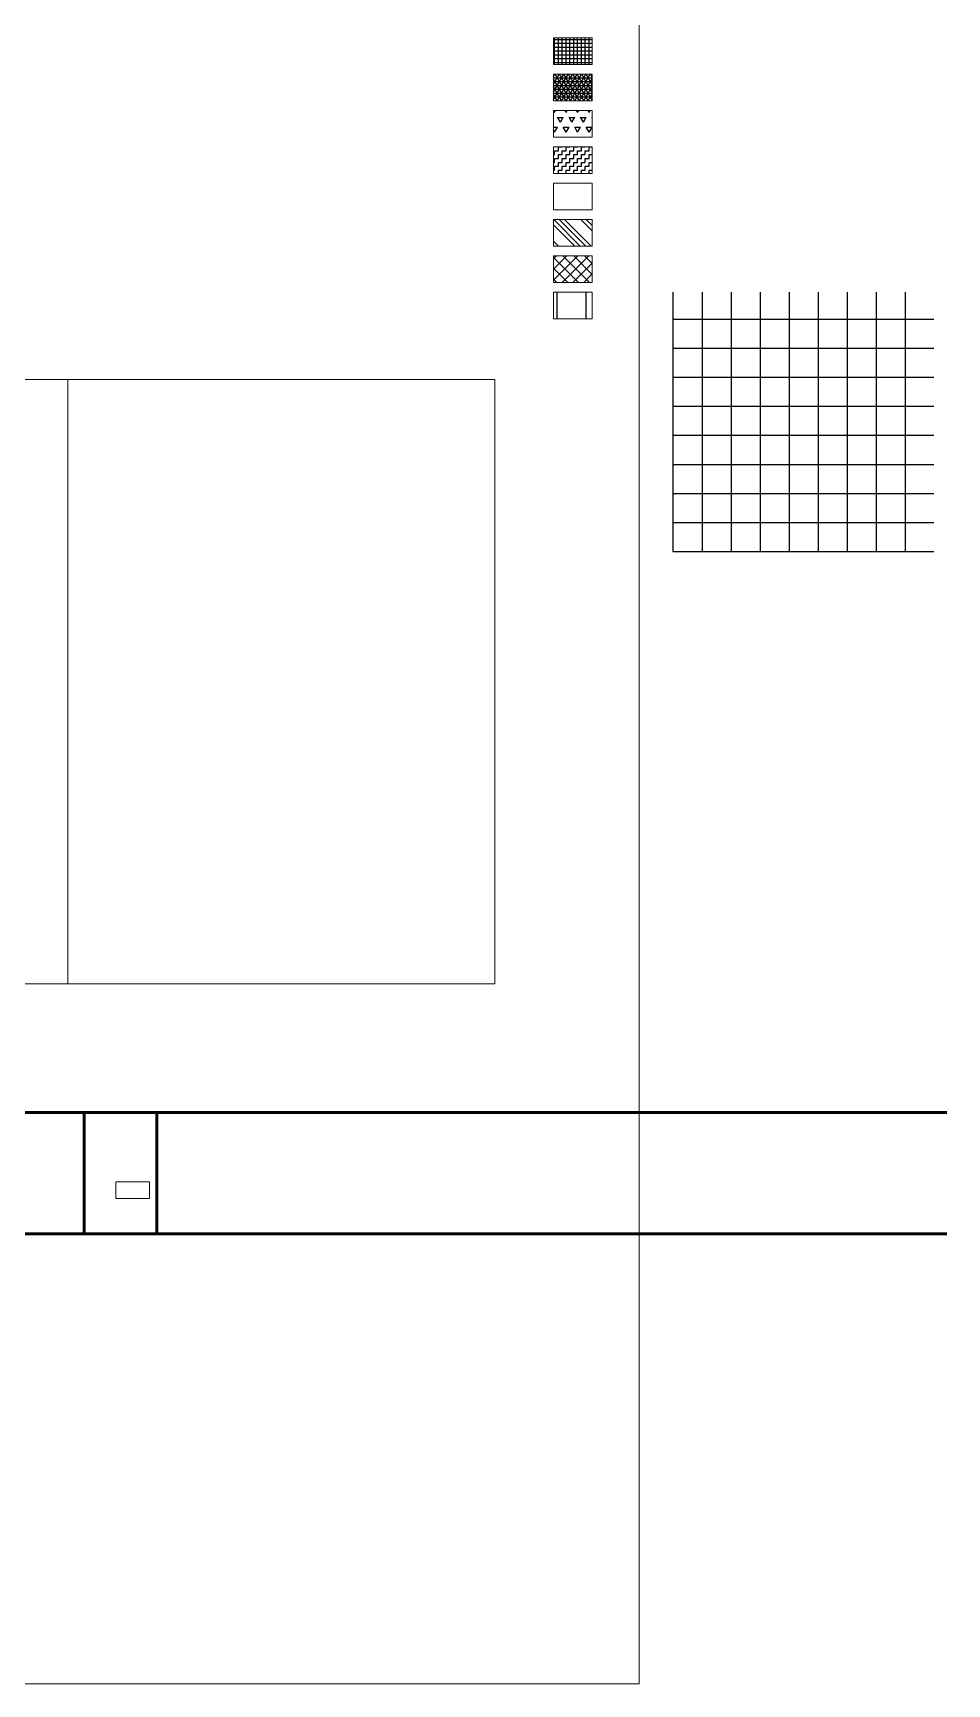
# Model space of a CAD drawing. Header units: millimetres. Extents: x -159872 to 386485, y -250577 to 158966.
# Drawn here: x -32525 to -13640, y -49521 to -15427 of the extents above; entities that cross this region are included whole.
import ezdxf

# ---------------------------------------------------------------- set-up
doc = ezdxf.new("R2010")
doc.units = ezdxf.units.MM
for name, color, linetype, lineweight in [('LDS-elevation', 7, 'Continuous', 9), ('LDS-hatch', 253, 'Continuous', 9), ('LDS-hatch_Hatch', 7, 'Continuous', 5), ('LDS-vport', 100, 'Continuous', 18), ('LDS-xref-ga', 7, 'Continuous', 9)]:
    doc.layers.add(name, color=color, linetype=linetype, lineweight=lineweight)
pattern_1 = [(0, (17304.45, -59134.9), (4e-14, 600), []), (90, (17304.45, -59134.9), (-600, 7e-14), [])]

# ---------------------------------------------------------------- blocks, each defined once
blk = doc.blocks.new('PDF Page-1')
at = {"layer": 'LDS-xref-ga', "color": 7, "linetype": 'Continuous', "transparency": 33554687, "flags": 128}
blk.add_lwpolyline([(0, 6237), (8820, 6237), (8820, -6237), (0, -6237)], close=True, dxfattribs=at)
blk = doc.blocks.new('PDF Page-2')
at = {"layer": 'LDS-xref-ga', "color": 7, "linetype": 'Continuous', "transparency": 33554687, "flags": 128}
blk.add_lwpolyline([(0, 6237), (8820, 6237), (8820, -6237), (0, -6237)], close=True, dxfattribs=at)

msp = doc.modelspace()

# ---------------------------------------------------------------- hatches: boundary and pattern name
at = {"layer": 'LDS-hatch_Hatch', "linetype": 'Continuous', "lineweight": 25}
h = msp.add_hatch(dxfattribs=at)
h.set_pattern_fill('NET_2', color=253, style=0, pattern_type=2)
h.set_pattern_definition([(0, (17304.45, -59134.91), (0, 79.375), []), (90, (17304.45, -59134.91), (-79.375, 5e-15), [])])
h.paths.add_polyline_path([(-20969.06494, -16077.3918), (-21769.06494, -16077.3918), (-21769.06494, -15527.3918), (-20969.06494, -15527.3918)])
h = msp.add_hatch(dxfattribs=at)
h.set_pattern_fill('NET3_1', color=253, style=0, pattern_type=2)
h.set_pattern_definition([(0, (17304.45, -59134.91), (0, 79.375), []), (60, (17304.45, -59134.91), (-68.74077, 39.6875), []), (120, (17304.45, -59134.91), (-68.74077, -39.6875), [])])
h.paths.add_polyline_path([(-20969.06494, -16277.3918), (-21769.06494, -16277.3918), (-21769.06494, -16827.3918), (-20969.06494, -16827.3918)])
h = msp.add_hatch(dxfattribs=at)
h.set_pattern_fill('TRIANG_1', color=253, style=0, pattern_type=2)
h.set_pattern_definition([(60, (17304.45, -59134.9), (-119.06246, 206.2223), [119.0625, -119.0625]), (120, (17304.45, -59134.9), (-238.12496, 2e-05), [119.0625, -119.0625]), (0, (17244.92, -59031.8), (119.0625, 206.22225), [119.0625, -119.0625])])
h.paths.add_polyline_path([(-20969.06494, -17577.3918), (-21769.06494, -17577.3918), (-21769.06494, -17027.3918), (-20969.06494, -17027.3918)])
h = msp.add_hatch(dxfattribs=at)
h.set_pattern_fill('ZIGZAG-3', color=253, style=0, pattern_type=2)
h.set_pattern_definition([(0, (17304.45, -59134.91), (79.375, 79.375), [79.375, -79.375]), (90, (17383.82, -59134.91), (-79.375, 79.375), [79.375, -79.375])])
h.paths.add_polyline_path([(-20969.06494, -17777.3918), (-21769.06494, -17777.3918), (-21769.06494, -18327.3918), (-20969.06494, -18327.3918)])
h = msp.add_hatch(dxfattribs=at)
h.set_pattern_fill('Extg Ceiling Sprayed Out', color=253, scale=12.5, angle=180, style=0, pattern_type=2)
h.set_pattern_definition([(45, (1162683.9, -2721052.3), (-1365.1608, 1285.2863), [])])
h.paths.add_polyline_path([(-20969.06494, -19077.3918), (-21769.06494, -19077.3918), (-21769.06494, -18527.3918), (-20969.06494, -18527.3918)])
h = msp.add_hatch(dxfattribs=at)
h.set_pattern_fill('ANSI34_1', color=253, style=0, pattern_type=2)
h.set_pattern_definition([(135, (17304.45, -59134.9), (-336.7596, -336.7596), []), (135, (17304.45, -59022.65), (-336.7596, -336.7596), []), (135, (17304.45, -58910.4), (-336.7596, -336.7596), []), (135, (17304.45, -58798.15), (-336.7596, -336.7596), [])])
h.paths.add_polyline_path([(-20969.06494, -19277.3918), (-21769.06494, -19277.3918), (-21769.06494, -19827.3918), (-20969.06494, -19827.3918)])
h = msp.add_hatch(dxfattribs=at)
h.set_pattern_fill('ANSI37_2', color=253, style=0, pattern_type=2)
h.set_pattern_definition([(135, (17304.45, -59134.9), (-112.2532, -112.2532), []), (-135, (17304.45, -59134.9), (112.2532, -112.2532), [])])
h.paths.add_polyline_path([(-20969.06494, -20577.3918), (-21769.06494, -20577.3918), (-21769.06494, -20027.3918), (-20969.06494, -20027.3918)])
h = msp.add_hatch(dxfattribs=at)
h.set_pattern_fill('NET_4', color=253, style=0, pattern_type=2)
h.set_pattern_definition(pattern_1)
h.paths.add_polyline_path([(-20970.22171, -21327.3918), (-21770.22171, -21327.3918), (-21770.22171, -20777.3918), (-20970.22171, -20777.3918)])
h = msp.add_hatch(dxfattribs=at)
h.set_pattern_fill('NET_4', color=253, style=0, pattern_type=2)
h.set_pattern_definition(pattern_1)
h.paths.add_polyline_path([(-13913.02507, -26135.70651), (-19305.06897, -26135.70651), (-19305.06897, -20780.63423), (-13913.02507, -20780.63423)])

# ---------------------------------------------------------------- linework, layer by layer
at = {"layer": 'LDS-elevation', "color": 7, "linetype": 'Continuous', "lineweight": 50, "transparency": 33554687}
for p, q in [((-48540, -37721.77782), (-13640, -37721.77782)), ((-48540, -40221.77782), (-13640, -40221.77782))]:
    msp.add_line(p, q, dxfattribs=at)
at = {"layer": 'LDS-elevation', "color": 7, "linetype": 'Continuous', "lineweight": 50}
for p, q in [((-31466.57768, -40221.77782), (-31466.57768, -37721.77782)), ((-29966.57768, -40221.77782), (-29966.57768, -37721.77782))]:
    msp.add_line(p, q, dxfattribs=at)
at = {"layer": 'LDS-elevation', "color": 7, "linetype": 'Continuous', "lineweight": 13, "transparency": 33554687, "flags": 128}
msp.add_lwpolyline([(-30816.61266, -39148.1217), (-30116.61266, -39148.1217), (-30116.61266, -39498.1217), (-30816.61266, -39498.1217)], close=True, dxfattribs=at)
at = {"layer": 'LDS-hatch', "flags": 128}
for points in [[(-20969.06494, -16077.3918), (-21769.06494, -16077.3918), (-21769.06494, -15527.3918), (-20969.06494, -15527.3918)], [(-20969.06494, -16277.3918), (-21769.06494, -16277.3918), (-21769.06494, -16827.3918), (-20969.06494, -16827.3918)], [(-20969.06494, -17577.3918), (-21769.06494, -17577.3918), (-21769.06494, -17027.3918), (-20969.06494, -17027.3918)], [(-20969.06494, -17777.3918), (-21769.06494, -17777.3918), (-21769.06494, -18327.3918), (-20969.06494, -18327.3918)], [(-20969.06494, -19077.3918), (-21769.06494, -19077.3918), (-21769.06494, -18527.3918), (-20969.06494, -18527.3918)], [(-20969.06494, -19277.3918), (-21769.06494, -19277.3918), (-21769.06494, -19827.3918), (-20969.06494, -19827.3918)], [(-20969.06494, -20577.3918), (-21769.06494, -20577.3918), (-21769.06494, -20027.3918), (-20969.06494, -20027.3918)], [(-20969.06494, -21327.3918), (-21769.06494, -21327.3918), (-21769.06494, -20777.3918), (-20969.06494, -20777.3918)]]:
    msp.add_lwpolyline(points, close=True, dxfattribs=at)
at = {"layer": 'LDS-vport', "flags": 128}
msp.add_lwpolyline([(-20000, -7295.54289), (-51037.38038, -7295.54289), (-51037.38038, -49520.59087), (-20000, -49520.59087)], close=True, dxfattribs=at)

# ---------------------------------------------------------------- block references
at = {"layer": 'LDS-xref-ga'}
for name, p in [('PDF Page-1', (-40625.98158, -28822.68124)), ('PDF Page-2', (-31805.9755, -28822.68124))]:
    msp.add_blockref(name, p, dxfattribs=at)

doc.saveas('drawing.dxf')
